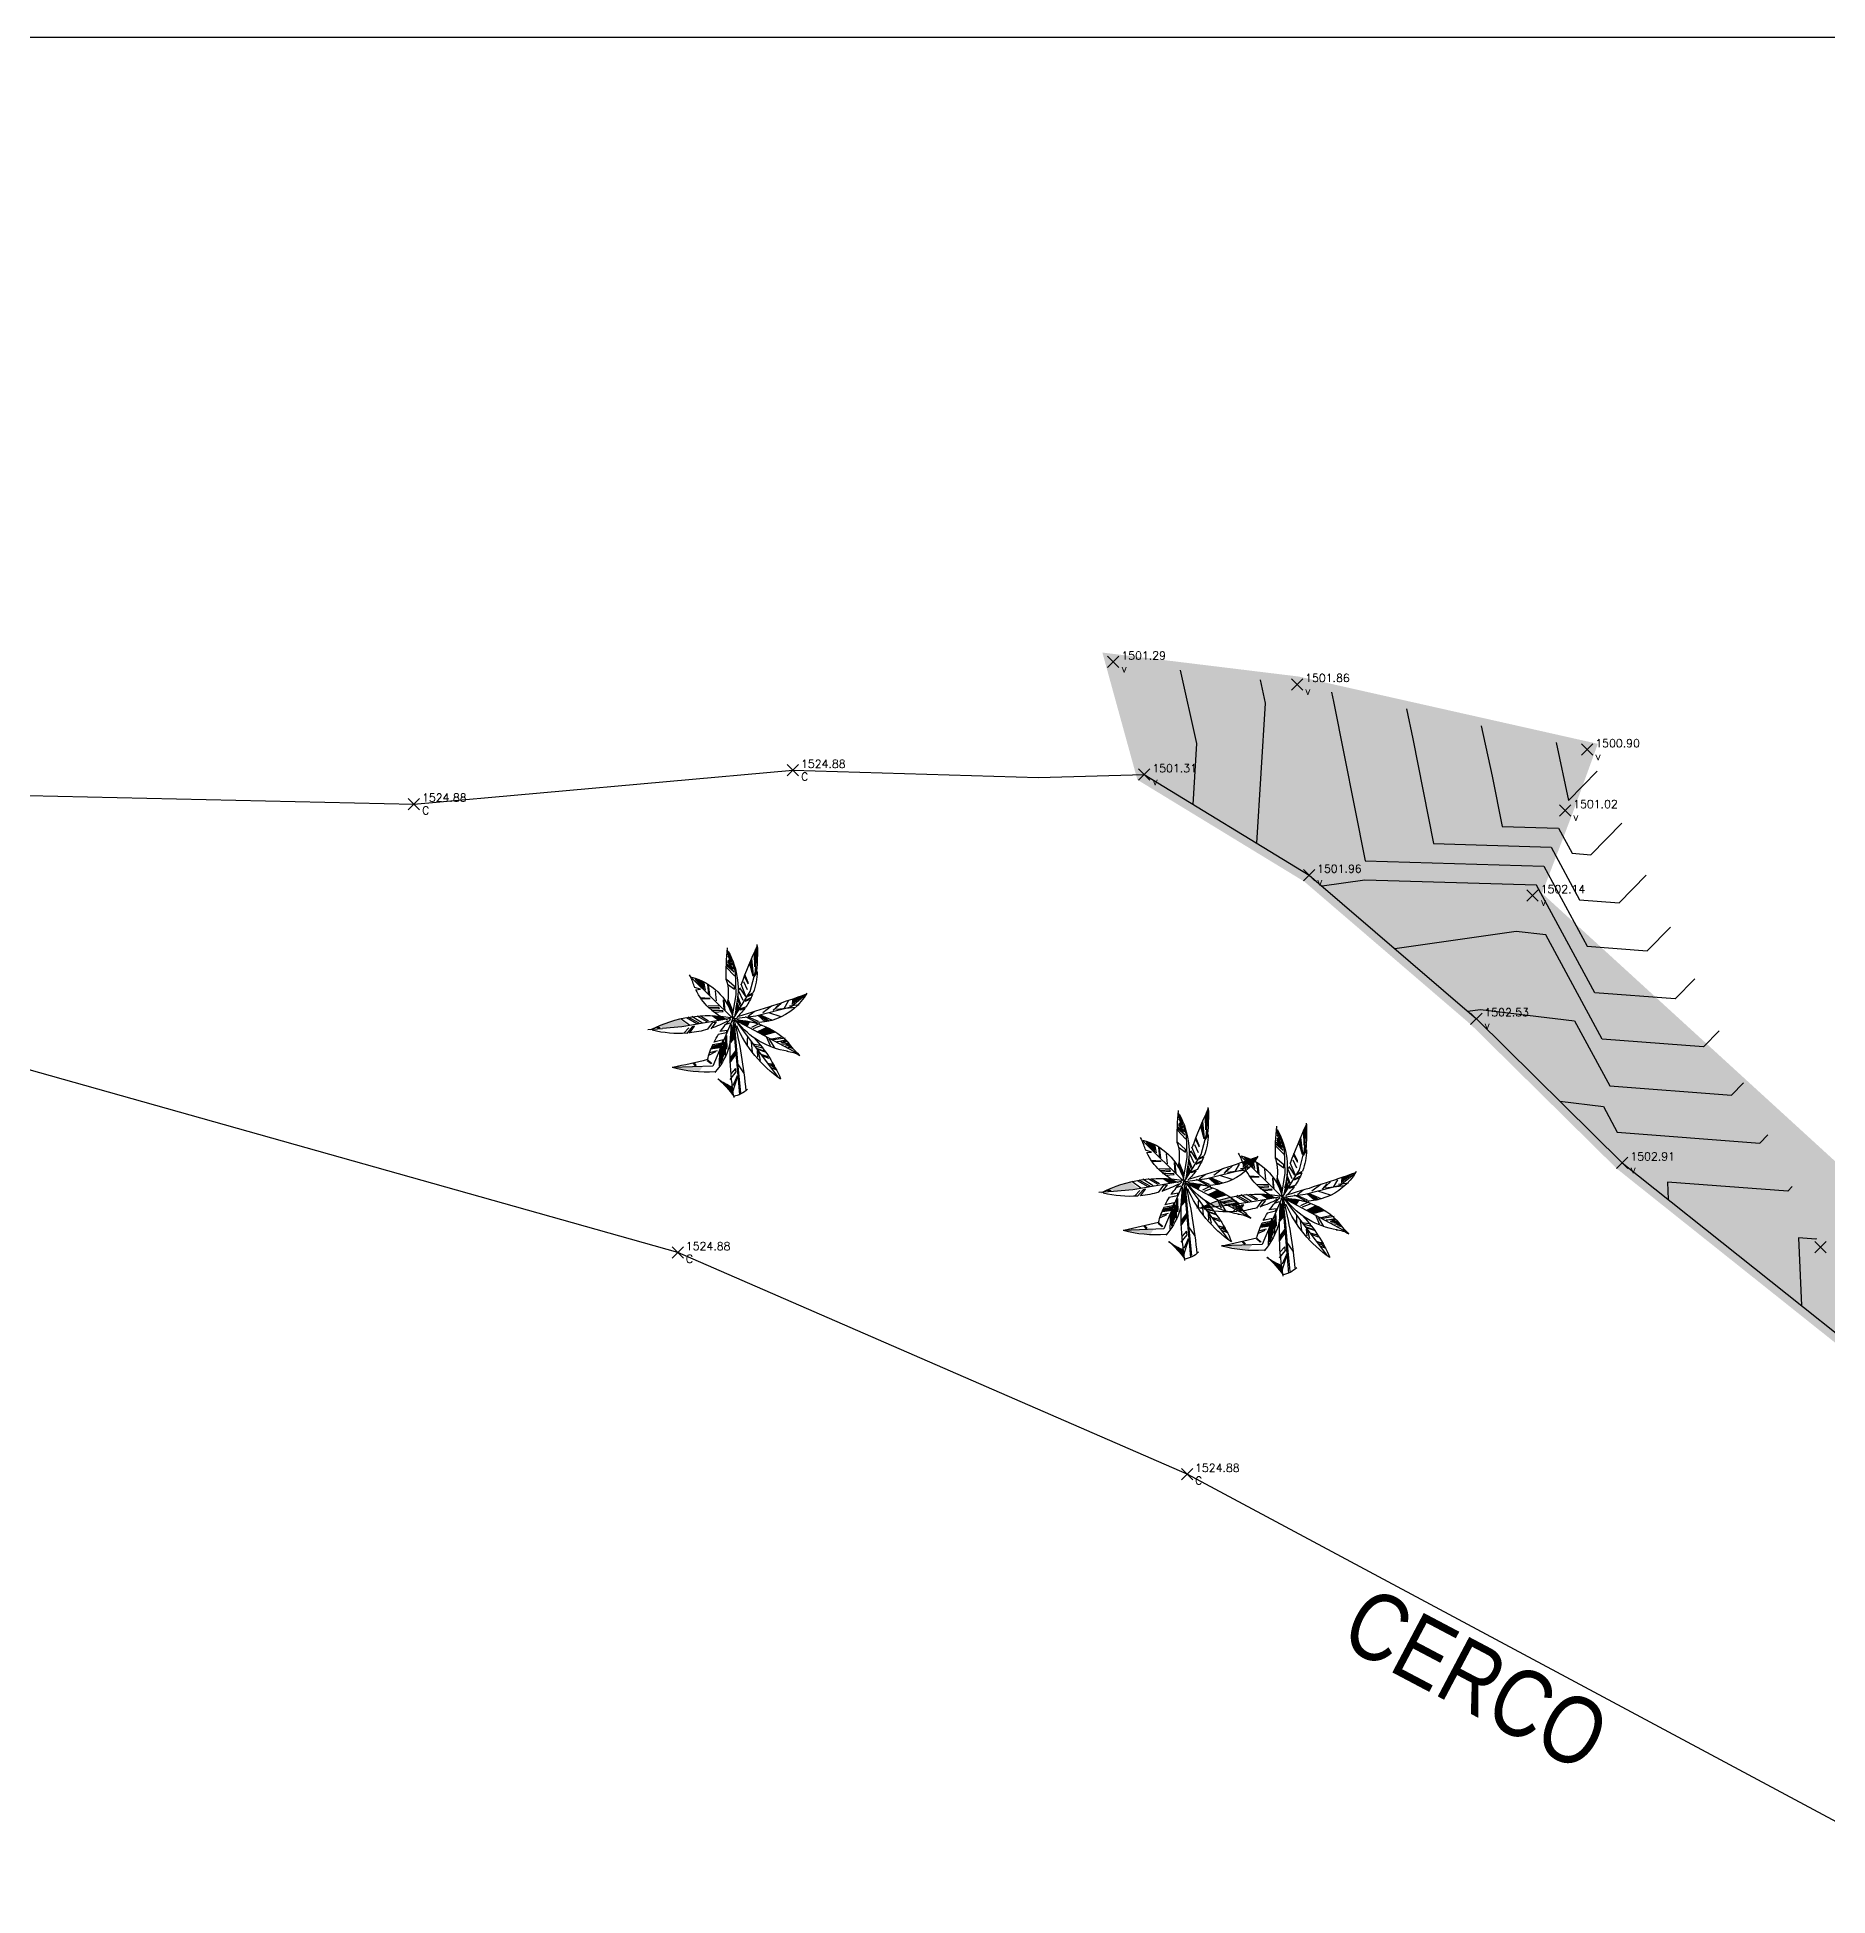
# Model space of a CAD drawing. Header units: metres. Extents: x 1097510 to 2158594, y 877039 to 1751652.
# Drawn here: x 1097565.8 to 1097621.7, y 877188.1 to 877246.2 of the extents above; entities that cross this region are included whole.
import ezdxf

# ---------------------------------------------------------------- set-up
doc = ezdxf.new("R2010")
doc.units = ezdxf.units.M
doc.linetypes.add('DASHED', pattern=[0.75, 0.5, -0.25])
for name, color, linetype in [('C-TOPO-MAJR', 9, 'Continuous'), ('C-TOPO-MINR', 8, 'Continuous'), ('ROTULO', 7, 'Continuous'), ('V-NODE', 1, 'Continuous'), ('V-NODE-TEXT', 11, 'Continuous'), ('WWW.DWGAUTOCAD.COM', 7, 'Continuous')]:
    doc.layers.add(name, color=color, linetype=linetype)
doc.styles.add('Arial Narrow', font='ARIALN.TTF', dxfattribs={"width": 0.85})
doc.styles.get("Standard").update_dxf_attribs({"font": 'simplex.shx'})

# ---------------------------------------------------------------- blocks, each defined once
blk = doc.blocks.new('A$C40F70BF2')
at = {"color": 64}
for p, q in [((1.395, 3.412), (1.345, 4.14)), ((1.389, 3.49), (1.353, 3.553)), ((1.393, 3.445), (1.356, 3.526)), ((1.404, 3.622), (1.407, 3.935)), ((1.411, 3.538), (1.419, 3.905)), ((1.448, 3.313), (1.496, 3.752)), ((1.529, 3.679), (1.455, 3.289)), ((1.455, 3.289), (1.55, 3.622)), ((1.937, 3.412), (2.147, 3.983)), ((2.18, 3.523), (1.96, 3.294)), ((1.974, 3.403), (2.165, 3.619)), ((2.165, 3.571), (1.974, 3.403)), ((1.989, 3.487), (2.151, 3.679)), ((2.165, 3.619), (1.989, 3.487)), ((2.033, 3.595), (2.135, 3.727)), ((2.151, 3.679), (2.033, 3.595)), ((2.062, 3.679), (2.135, 3.824)), ((2.135, 3.727), (2.062, 3.679)), ((2.077, 3.788), (2.151, 3.896)), ((2.135, 3.824), (2.077, 3.788)), ((1.43, 3.289), (1.349, 3.412)), ((1.426, 3.264), (1.353, 3.376)), ((1.393, 3.403), (1.356, 3.493)), ((1.411, 3.334), (1.36, 3.445)), ((1.536, 2.871), (1.395, 3.412)), ((1.587, 3.114), (1.683, 3.328)), ((1.591, 3.078), (1.587, 3.114)), ((1.701, 3.289), (1.591, 3.078)), ((1.606, 2.916), (1.705, 3.132)), ((1.65, 2.748), (1.785, 3.066)), ((1.919, 2.785), (1.937, 3.412)), ((1.96, 3.006), (2.18, 3.198)), ((2.151, 3.066), (1.96, 2.933)), ((2.006, 2.139), (3.105, 3.225)), ((2.626, 2.774), (2.662, 3.065)), ((2.653, 2.781), (2.685, 3.069)), ((2.797, 3.138), (2.753, 2.909)), ((2.855, 3.162), (2.797, 2.933)), ((2.797, 2.933), (2.797, 3.138)), ((2.885, 3.162), (2.826, 2.957)), ((2.826, 2.957), (2.855, 3.162)), ((2.929, 3.174), (2.855, 3.006)), ((2.855, 3.006), (2.885, 3.162)), ((2.899, 3.018), (2.929, 3.174)), ((2.944, 3.15), (2.899, 3.018)), ((2.958, 3.186), (2.929, 3.066)), ((2.929, 3.066), (2.944, 3.15)), ((2.973, 3.114), (2.958, 3.186)), ((3.002, 3.21), (2.973, 3.114)), ((3.032, 3.234), (3.002, 3.162)), ((3.002, 3.162), (3.002, 3.21)), ((1.58, 2.772), (1.451, 2.841)), ((1.472, 2.791), (1.602, 2.739)), ((1.992, 2.139), (1.536, 2.871)), ((1.538, 2.69), (1.679, 2.617)), ((1.564, 2.648), (1.679, 2.596)), ((1.602, 2.739), (1.58, 2.772)), ((1.668, 2.733), (1.65, 2.748)), ((1.822, 2.967), (1.668, 2.733)), ((1.73, 2.628), (1.844, 2.883)), ((1.789, 2.517), (1.873, 2.748)), ((1.8, 2.478), (1.88, 2.664)), ((2.024, 2.154), (1.919, 2.785)), ((1.96, 2.933), (1.96, 3.006)), ((2.216, 2.359), (2.243, 2.624)), ((2.238, 2.386), (2.257, 2.647)), ((2.446, 2.617), (2.471, 2.889)), ((2.621, 2.684), (2.895, 2.703)), ((2.621, 2.677), (2.849, 2.673)), ((2.877, 2.934), (3.045, 2.983)), ((3.008, 2.919), (2.877, 2.934)), ((1.789, 2.411), (1.627, 2.469)), ((1.672, 2.415), (1.811, 2.369)), ((1.811, 2.369), (1.789, 2.411)), ((2.07, 2.139), (2.758, 2.02)), ((2.083, 2.012), (2.22, 1.967)), ((2.27, 2.33), (2.289, 2.356)), ((2.498, 2.311), (2.27, 2.33)), ((2.289, 2.356), (2.58, 2.344)), ((2.366, 2.415), (2.384, 2.442)), ((2.612, 2.4), (2.366, 2.415)), ((2.375, 2.079), (2.567, 2.21)), ((2.384, 2.442), (2.644, 2.427)), ((2.548, 2.035), (2.457, 2.046)), ((2.457, 2.046), (2.603, 1.863)), ((2.69, 1.84), (2.548, 2.035)), ((2.662, 2.072), (2.881, 2.203)), ((2.699, 2.053), (2.968, 2.206)), ((2.758, 2.02), (3.387, 1.915)), ((2.831, 2.016), (3.118, 2.199)), ((2.913, 2.012), (3.218, 2.176)), ((2.977, 2.001), (2.913, 2.012)), ((3.264, 2.165), (2.977, 2.001)), ((3.168, 1.952), (3.415, 2.135)), ((2.179, 1.762), (2.156, 1.818)), ((2.156, 1.818), (2.361, 1.788)), ((2.402, 1.714), (2.179, 1.762)), ((3.177, 1.747), (3.041, 1.93)), ((3.041, 1.93), (3.105, 1.915)), ((3.105, 1.915), (3.255, 1.736)), ((3.332, 1.747), (3.196, 1.889)), ((3.387, 1.915), (3.907, 1.867)), ((3.911, 1.863), (4.308, 1.837)), ((3.975, 1.885), (4.057, 1.915)), ((4.012, 1.878), (3.975, 1.885)), ((4.085, 1.904), (4.012, 1.878))]:
    blk.add_line(p, q, dxfattribs=at)
at = {"color": 60}
for p, q in [((1.378, 3.827), (1.371, 4.019)), ((1.386, 3.761), (1.393, 4.004)), ((2.369, 2.481), (2.676, 2.471))]:
    blk.add_line(p, q, dxfattribs=at)
at = {"color": 62}
for p, q in [((0.438, 2.456), (0.018, 2.796)), ((0.505, 2.608), (0.623, 2.404)), ((0.696, 2.548), (0.916, 2.356)), ((0.211, 2.512), (0.476, 2.476)), ((1.974, 2.113), (0.228, 1.183)), ((0.314, 2.44), (0.828, 2.38)), ((1.381, 2.214), (0.438, 2.456)), ((0.696, 2.187), (1.034, 2.295)), ((0.916, 2.356), (0.784, 2.5)), ((1.974, 2.128), (0.802, 0.571)), ((0.96, 2.476), (1.196, 2.295)), ((1.269, 2.236), (0.96, 2.103)), ((1.019, 2.067), (1.269, 2.236)), ((1.078, 2.062), (1.295, 2.219)), ((1.129, 2.052), (1.321, 2.219)), ((1.313, 2.055), (1.578, 2.175)), ((1.974, 2.139), (1.381, 2.214)), ((1.387, 2.043), (1.665, 2.187)), ((1.431, 2.32), (1.592, 2.199)), ((2.003, 2.103), (1.827, 0.082)), ((2.006, 2.139), (2.548, 0.855)), ((0.696, 1.478), (0.549, 1.526)), ((0.549, 1.526), (0.814, 1.513)), ((0.814, 1.513), (0.578, 1.562)), ((0.593, 1.61), (0.902, 1.562)), ((0.96, 1.586), (0.667, 1.646)), ((0.872, 1.345), (1.019, 1.586)), ((0.902, 1.562), (0.96, 1.586)), ((0.989, 1.405), (1.093, 1.646)), ((1.225, 1.959), (1.46, 1.862)), ((1.284, 2.007), (1.504, 1.898)), ((1.974, 1.995), (1.915, 1.405)), ((2.175, 1.512), (2.165, 1.441)), ((2.179, 1.676), (2.175, 1.605)), ((2.175, 1.605), (2.175, 1.512)), ((2.179, 1.314), (2.179, 1.676)), ((2.193, 1.613), (2.184, 1.501)), ((2.197, 1.46), (2.193, 1.613)), ((2.257, 1.534), (2.247, 1.46)), ((2.257, 1.544), (2.257, 1.534)), ((2.261, 1.213), (2.261, 1.535)), ((2.298, 1.486), (2.27, 1.56)), ((2.27, 1.56), (2.521, 1.501)), ((0.387, 1.333), (0.505, 1.357)), ((0.417, 1.381), (0.578, 1.405)), ((0.505, 1.357), (0.417, 1.381)), ((0.461, 1.429), (0.667, 1.442)), ((0.578, 1.405), (0.461, 1.429)), ((0.476, 1.465), (0.696, 1.478)), ((0.667, 1.442), (0.476, 1.465)), ((1.019, 1.056), (1.21, 1.129)), ((1.049, 1.105), (1.24, 1.165)), ((1.206, 1.34), (1.436, 1.403)), ((1.231, 1.403), (1.462, 1.445)), ((1.254, 1.008), (1.313, 1.249)), ((1.327, 1.093), (1.342, 1.273)), ((1.475, 1.237), (1.504, 1.501)), ((1.915, 1.405), (1.871, 0.852)), ((1.944, 1.141), (1.944, 1.261)), ((1.944, 1.261), (2.077, 1.08)), ((2.077, 0.948), (1.944, 1.141)), ((2.062, 1.026), (1.947, 1.204)), ((2.165, 1.441), (2.165, 1.363)), ((2.184, 1.501), (2.179, 1.407)), ((2.179, 1.407), (2.179, 1.314)), ((2.197, 1.392), (2.197, 1.46)), ((2.206, 1.277), (2.197, 1.392)), ((2.206, 1.105), (2.206, 1.277)), ((2.211, 1.172), (2.206, 1.105)), ((2.225, 1.501), (2.211, 1.378)), ((2.211, 1.378), (2.211, 1.172)), ((2.216, 1.34), (2.225, 1.422)), ((2.216, 1.273), (2.216, 1.34)), ((2.225, 1.157), (2.216, 1.273)), ((2.225, 1.422), (2.225, 1.501)), ((2.229, 1.232), (2.225, 1.157)), ((2.238, 1.303), (2.229, 1.232)), ((2.243, 1.389), (2.238, 1.303)), ((2.247, 1.46), (2.243, 1.389)), ((2.27, 1.109), (2.261, 1.213)), ((2.275, 1.247), (2.27, 1.18)), ((2.27, 1.18), (2.27, 1.109)), ((2.279, 1.396), (2.275, 1.314)), ((2.275, 1.314), (2.275, 1.247)), ((2.289, 1.318), (2.279, 1.396)), ((2.289, 1.157), (2.289, 1.318)), ((2.293, 1.015), (2.289, 1.157)), ((2.293, 1.154), (2.289, 1.083)), ((2.289, 1.083), (2.293, 1.015)), ((2.302, 1.292), (2.293, 1.224)), ((2.293, 1.224), (2.293, 1.154)), ((2.548, 1.441), (2.298, 1.486)), ((2.307, 1.37), (2.302, 1.292)), ((2.307, 1.023), (2.307, 1.37)), ((2.311, 0.948), (2.307, 1.023)), ((2.334, 0.926), (2.343, 1.325)), ((2.371, 0.847), (2.357, 1.299)), ((2.433, 1.267), (2.637, 1.215)), ((2.471, 1.236), (2.65, 1.152)), ((2.69, 1.027), (2.571, 0.922)), ((2.699, 1.008), (2.594, 0.922)), ((0.814, 0.744), (0.96, 0.804)), ((0.843, 0.792), (0.989, 0.876)), ((0.96, 0.804), (0.843, 0.792)), ((0.872, 0.864), (1.049, 0.924)), ((0.989, 0.876), (0.872, 0.864)), ((1.049, 0.924), (0.931, 0.912)), ((1.709, 0.671), (1.871, 0.912)), ((1.871, 0.852), (1.798, 0.13)), ((1.886, 0.527), (1.886, 0.587)), ((1.886, 0.587), (2.003, 0.322)), ((2.003, 0.154), (1.886, 0.527)), ((1.915, 0.696), (1.93, 0.792)), ((2.077, 0.491), (1.915, 0.696)), ((1.93, 0.792), (2.062, 0.647)), ((2.548, 0.855), (3.647, 0.814)), ((3.063, 0.941), (2.995, 0.87)), ((3.095, 0.937), (3.013, 0.851))]:
    blk.add_line(p, q, dxfattribs=at)
at = {"color": 60}
for centre, radius, start, end in [((7.228, 3.925), 5.886, 178.201, 184.8569), ((-12.631, -2.337), 15.387, 20.511, 24.7274), ((-4.468, 3.341), 6.654, 358.6497, 6.1521), ((3.986, 2.93), 2.121, 151.1341, 194.9744), ((3.081, 3.443), 1.737, 181.0191, 200.3048), ((3.488, 1.763), 1.537, 103.7474, 164.6646), ((3.323, 2.824), 1.195, 162.4534, 194.3671), ((1.484, 3.655), 1.692, 336.4968, 341.7386), ((4.255, 2.671), 1.249, 148.3784, 158.7208), ((1.388, 3.636), 1.607, 210.2718, 288.6073), ((11.205, 34.008), 33.156, 250.2818, 253.6131), ((3.081, 3.443), 1.737, 202.0613, 214.4357), ((-12.631, -2.337), 15.387, 19.9468, 20.1294), ((1.484, 3.655), 1.692, 293.0839, 334.2208), ((1.97, 0.03), 2.073, 93.8052, 134.9428), ((0.206, 3.365), 2.134, 278.5823, 322.5951), ((14.63, -0.992), 13.028, 166.2796, 174.8216), ((3.081, 3.443), 1.737, 216.4922, 227.1869), ((2.648, -1.238), 3.457, 62.9286, 99.782), ((0.371, 0.432), 2.394, 34.5841, 45.0988), ((3.478, 4.556), 2.822, 241.8528, 251.6799), ((-1.258, 3.332), 3.452, 304.8805, 336.243), ((4.234, -0.992), 3.827, 137.0982, 156.8626), ((-5.402, 1.247), 7.481, 350.4062, 5.6425), ((3.808, 1.866), 1.768, 177.0625, 221.9788), ((0.371, 0.432), 2.394, 26.5664, 32.4272), ((3.478, 4.556), 2.822, 253.6434, 263.8215), ((3.478, 4.556), 2.822, 265.3232, 284.5956), ((-1.183, 2.66), 2.05, 312.2483, 325.4397), ((0.622, 0.416), 0.842, 95.4287, 120.3984), ((0.371, 0.432), 2.394, 14.3751, 24.9555), ((10.9, 35.08), 35.029, 256.4454, 258.0204), ((5.057, -2.3), 3.867, 133.3547, 142.8755), ((2.731, 4.141), 3.451, 266.0609, 285.3989), ((2.112, 0.756), 0.732, 226.5793, 260.5482), ((1.268, 2.121), 1.986, 292.1292, 305.3212)]:
    blk.add_arc(centre, radius, start, end, dxfattribs=at)
at = {"color": 62}
for points in [[(0.035, 2.801), (0.417, 2.5), (0.035, 2.801), (0.402, 2.657)], [(1.93, 2.091), (1.607, 1.923), (1.886, 2.091), (1.533, 2.055)], [(2.003, 2.043), (2.062, 1.465), (2.003, 2.031), (1.96, 1.586)], [(1.136, 1.682), (0.828, 1.766), (1.357, 1.79), (1.107, 1.911)], [(1.592, 1.393), (1.592, 1.61), (1.636, 1.478), (1.622, 1.682)], [(1.357, 1.297), (1.078, 1.201), (1.387, 1.357), (1.151, 1.273)], [(2.598, 1.303), (2.343, 1.34), (2.557, 1.407), (2.293, 1.467)], [(3.546, 0.816), (2.811, 0.852), (3.59, 0.804), (2.914, 0.708)]]:
    blk.add_solid(points, dxfattribs=at)
at = {"color": 64}
for points in [[(1.983, 2.159), (1.888, 2.598), (1.983, 2.159), (1.818, 2.432)], [(2.02, 2.234), (2.16, 2.54), (1.994, 2.357), (2.13, 2.691)], [(2.398, 2.087), (2.562, 2.203), (2.206, 2.12), (2.366, 2.203)], [(3.893, 1.874), (4.007, 1.93), (3.228, 1.952), (3.451, 2.12)]]:
    blk.add_solid(points, dxfattribs=at)
at = {"color": 60}
blk.add_solid([(2.003, 0.058), (2.385, 0.503), (2.018, 0.286), (2.4, 0.503)], dxfattribs=at)
blk = doc.blocks.new('*U7')
at = {"color": 0, "linetype": 'ByBlock', "lineweight": -2, "transparency": 16777216}
for p, q in [((-0.71, -0.71), (0.71, 0.71)), ((-0.71, 0.71), (0.71, -0.71))]:
    blk.add_line(p, q, dxfattribs=at)

msp = doc.modelspace()

# ---------------------------------------------------------------- hatches: boundary and pattern name
at = {"transparency": 33554602}
h = msp.add_hatch(dxfattribs=at)
h.set_pattern_fill('AR-CONC', color=9, scale=0.01)
h.paths.add_polyline_path([(1097752.597, 877208.238), (1097757.845, 877212.044), (1097762.109, 877214.901), (1097765.432, 877216.837), (1097757.759, 877219.046), (1097752.07, 877217.484), (1097742.692, 877214.472), (1097730.221, 877208.152), (1097717.752, 877207.699), (1097699.58, 877208.171), (1097684.374, 877204.599), (1097671.585, 877204.296), (1097656.247, 877206.197), (1097634.311, 877207.796), (1097624.402, 877208.489), (1097612.512, 877219.361), (1097613.526, 877222.017), (1097614.217, 877223.918), (1097605.154, 877225.956), (1097599.413, 877226.657), (1097600.381, 877223.138), (1097605.528, 877219.999), (1097610.754, 877215.512), (1097615.313, 877211.011), (1097623.572, 877204.428), (1097634.053, 877203.423), (1097648.747, 877202.896), (1097665.209, 877201.516), (1097687.817, 877201.494), (1097702.372, 877204.916), (1097709.087, 877204.78), (1097724.138, 877203.189), (1097735.028, 877205.815), (1097743.406, 877209.884), (1097746.929, 877210.428), (1097748.356, 877212.762)])

# ---------------------------------------------------------------- linework, layer by layer
at = {"color": 7}
msp.add_lwpolyline([(1097792.078, 877038.544), (1097509.867, 877038.544), (1097509.867, 877246.174), (1097792.078, 877246.174)], close=True, dxfattribs=at)
at = {"color": 7, "true_color": 0xf0f0f0, "elevation": 1524.878, "flags": 128}
msp.add_lwpolyline([(1097624.371, 877189.152), (1097601.717, 877201.283), (1097585.811, 877208.209), (1097545.543, 877219.548), (1097517.351, 877236.173), (1097527.243, 877232.341), (1097539.636, 877228.064), (1097550.862, 877225.231), (1097562.732, 877222.551), (1097577.57, 877222.218), (1097589.407, 877223.274), (1097597.077, 877223.052), (1097600.381, 877223.138), (1097605.528, 877219.999), (1097610.754, 877215.512), (1097615.313, 877211.011), (1097623.572, 877204.428)], dxfattribs=at)
at = {"color": 7, "linetype": 'DASHED', "true_color": 0xf0f0f0, "const_width": 0.5, "elevation": 1540, "flags": 128}
msp.add_lwpolyline([(1097752.597, 877208.238), (1097757.845, 877212.044), (1097762.109, 877214.901), (1097765.432, 877216.837), (1097757.759, 877219.046), (1097752.07, 877217.484), (1097742.692, 877214.472), (1097730.221, 877208.152), (1097717.752, 877207.699), (1097699.58, 877208.171), (1097684.374, 877204.599), (1097671.585, 877204.296), (1097656.247, 877206.197), (1097634.311, 877207.796), (1097624.402, 877208.489), (1097612.512, 877219.361), (1097613.526, 877222.017), (1097614.217, 877223.918), (1097605.154, 877225.956), (1097599.413, 877226.657), (1097600.381, 877223.138), (1097605.528, 877219.999), (1097610.754, 877215.512), (1097615.313, 877211.011), (1097623.572, 877204.428), (1097634.053, 877203.423), (1097648.747, 877202.896), (1097665.209, 877201.516), (1097687.817, 877201.494), (1097702.372, 877204.916), (1097709.087, 877204.78), (1097724.138, 877203.189), (1097735.028, 877205.815), (1097743.406, 877209.884), (1097746.929, 877210.428), (1097748.356, 877212.762), (1097752.597, 877208.238)], dxfattribs=at)
at = {"layer": 'C-TOPO-MAJR', "color": 32, "linetype": 'Continuous', "lineweight": -3, "flags": 128}
for points, elevation in [([(1097613.244, 877224.137), (1097613.637, 877222.324), (1097614.533, 877223.243)], 1501), ([(1097617.576, 877216.755), (1097616.969, 877216.132), (1097614.451, 877216.322), (1097612.635, 877219.683), (1097607.274, 877219.84), (1097605.937, 877219.648)], 1502), ([(1097620.619, 877210.267), (1097620.482, 877210.127), (1097616.722, 877210.411), (1097616.745, 877209.87)], 1503)]:
    msp.add_lwpolyline(points, dxfattribs=dict(at, elevation=elevation))
at = {"layer": 'C-TOPO-MINR', "color": 8, "linetype": 'Continuous', "lineweight": -3, "flags": 128}
for points, elevation in [([(1097601.908, 877222.206), (1097602.026, 877224.109), (1097601.516, 877226.4)], 1501.5), ([(1097603.897, 877220.994), (1097604.169, 877225.374), (1097604.008, 877226.096)], 1501.75), ([(1097606.23, 877225.714), (1097606.293, 877225.42), (1097607.282, 877220.441), (1097612.862, 877220.278), (1097614.215, 877217.775), (1097616.091, 877217.633), (1097616.816, 877218.377)], 1501.75), ([(1097608.568, 877225.188), (1097608.77, 877224.255), (1097609.42, 877220.981), (1097613.089, 877220.874), (1097613.979, 877219.228), (1097615.212, 877219.134), (1097616.055, 877219.999)], 1501.5), ([(1097610.906, 877224.663), (1097611.247, 877223.089), (1097611.559, 877221.521), (1097613.317, 877221.469), (1097613.743, 877220.68), (1097614.334, 877220.636), (1097615.294, 877221.621)], 1501.25), ([(1097618.337, 877215.133), (1097617.847, 877214.631), (1097614.687, 877214.869), (1097612.925, 877218.128), (1097612, 877218.24), (1097608.209, 877217.697)], 1502.25), ([(1097610.481, 877215.746), (1097610.888, 877215.804), (1097613.824, 877215.449), (1097614.922, 877213.417), (1097618.726, 877213.129), (1097619.098, 877213.511)], 1502.5), ([(1097613.366, 877212.933), (1097614.723, 877212.769), (1097615.158, 877211.964), (1097619.604, 877211.628), (1097619.859, 877211.889)], 1502.75), ([(1097621.38, 877208.645), (1097621.36, 877208.625), (1097620.82, 877208.666), (1097620.908, 877206.552)], 1503.25)]:
    msp.add_lwpolyline(points, dxfattribs=dict(at, elevation=elevation))

# ---------------------------------------------------------------- block references
at = {"layer": 'V-NODE', "xscale": 0.25, "yscale": 0.25, "zscale": 0.25}
for p in [(1097599.413, 877226.657, 1501.289), (1097605.154, 877225.956, 1501.865), (1097614.217, 877223.918, 1500.896), (1097589.407, 877223.274, 1524.878), (1097600.381, 877223.138, 1501.308), (1097577.57, 877222.218, 1524.878), (1097613.526, 877222.017, 1501.02), (1097605.528, 877219.999, 1501.955), (1097612.512, 877219.361, 1502.135), (1097610.754, 877215.512, 1502.53), (1097615.313, 877211.011, 1502.914), (1097585.811, 877208.209, 1524.878), (1097621.508, 877208.373, 1503.292), (1097601.717, 877201.283, 1524.878)]:
    msp.add_blockref('*U7', p, dxfattribs=at)
at = {"layer": 'WWW.DWGAUTOCAD.COM', "xscale": -1.154589802391189, "yscale": 1.154589802391189, "zscale": 1.154589802391189}
for p in [(1097589.846, 877213.048), (1097603.933, 877207.961), (1097607.001, 877207.473)]:
    msp.add_blockref('A$C40F70BF2', p, dxfattribs=at)

# ---------------------------------------------------------------- texts
at = {"layer": 'ROTULO', "color": 7, "true_color": 0xf0f0f0, "style": 'Arial Narrow'}
msp.add_text('CERCO', height=2.1009, rotation=332.15198, dxfattribs=at).set_placement((1097606.42, 877195.996, -1524.878))
at = {"layer": 'V-NODE-TEXT', "char_height": 0.25}
for s, insert, attachment_point in [('1501.29', (1097599.665, 877226.732, 1501.289), 7), ('v', (1097599.665, 877226.582, 1501.289), 1), ('1501.86', (1097605.406, 877226.031, 1501.865), 7), ('v', (1097605.406, 877225.881, 1501.865), 1), ('1500.90', (1097614.469, 877223.993, 1500.896), 7), ('1524.88', (1097589.659, 877223.349, 1524.878), 7), ('1501.31', (1097600.633, 877223.213, 1501.308), 7), ('v', (1097614.469, 877223.843, 1500.896), 1), ('C', (1097589.659, 877223.199, 1524.878), 1), ('v', (1097600.633, 877223.063, 1501.308), 1), ('C', (1097577.821, 877222.143, 1524.878), 1), ('1524.88', (1097577.821, 877222.293, 1524.878), 7), ('1501.02', (1097613.778, 877222.092, 1501.02), 7), ('v', (1097613.778, 877221.942, 1501.02), 1), ('v', (1097605.78, 877219.924, 1501.955), 1), ('1501.96', (1097605.78, 877220.074, 1501.955), 7), ('1502.14', (1097612.764, 877219.436, 1502.135), 7), ('v', (1097612.764, 877219.286, 1502.135), 1), ('1502.53', (1097611.006, 877215.587, 1502.53), 7), ('v', (1097611.006, 877215.437, 1502.53), 1), ('1502.91', (1097615.565, 877211.086, 1502.914), 7), ('v', (1097615.565, 877210.936, 1502.914), 1), ('1524.88', (1097586.063, 877208.284, 1524.878), 7), ('C', (1097586.063, 877208.134, 1524.878), 1), ('1524.88', (1097601.968, 877201.358, 1524.878), 7), ('C', (1097601.968, 877201.208, 1524.878), 1)]:
    msp.add_mtext(s, dxfattribs=dict(at, insert=insert, attachment_point=attachment_point))

doc.saveas('drawing.dxf')
